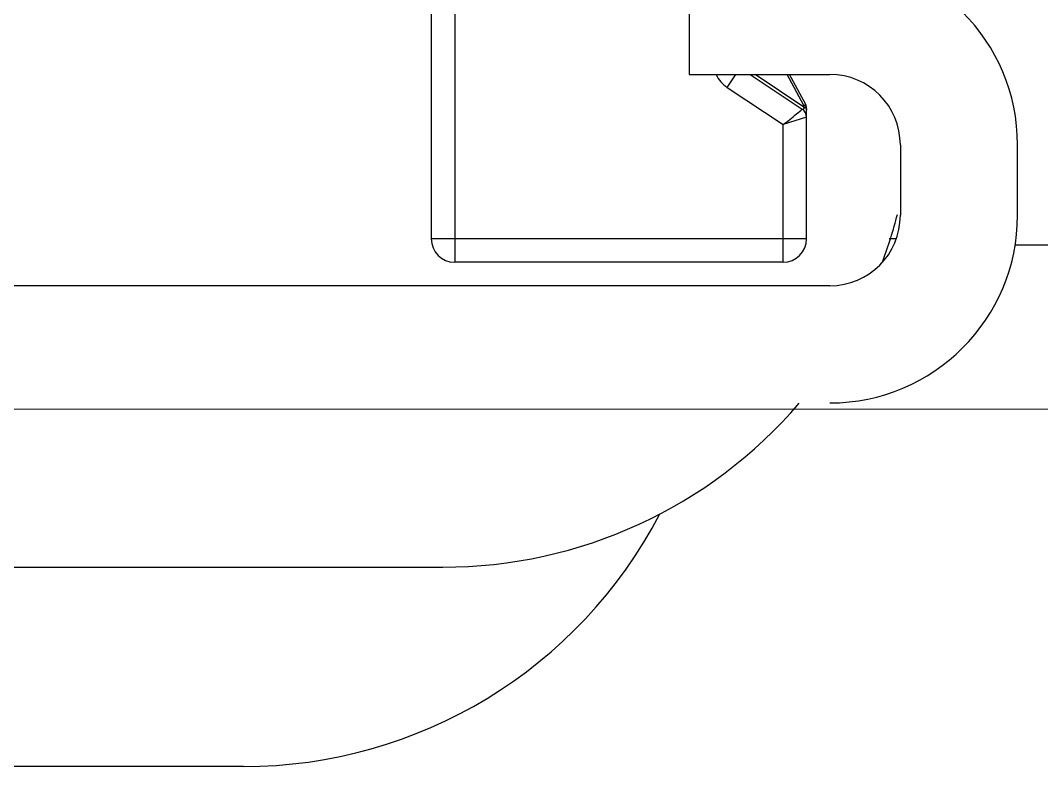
# Model space of a CAD drawing. Extents: x -427546 to -314919, y 698702 to 968782.
# Drawn here: x -410301.5 to -410190.3, y 889817.1 to 889898.4 of the extents above; entities that cross this region are included whole.
import ezdxf

# ---------------------------------------------------------------- set-up
doc = ezdxf.new("R2010")
doc.units = 0
doc.header["$LTSCALE"] = 1000
doc.header["$MEASUREMENT"] = 0
doc.layers.get('0').update_dxf_attribs({"linetype": 'CONTINUOUS'})

msp = doc.modelspace()

# ---------------------------------------------------------------- linework, layer by layer
for p, q in [((-410256.78, 889948.68), (-410256.78, 889874.62)), ((-410254.22, 889946.85), (-410254.22, 889872.07)), ((-410228.67, 889905.29), (-410228.67, 889892.51)), ((-410228.67, 889892.51), (-410213.34, 889892.51)), ((-410224.52, 889891.1), (-410223.58, 889892.51)), ((-410222.02, 889892.51), (-410216.35, 889888.73)), ((-410216.18, 889888.96), (-410221.5, 889892.51)), ((-410216.18, 889889.14), (-410217.99, 889892.51)), ((-410215.98, 889889.25), (-410217.73, 889892.51)), ((-410224.52, 889891.1), (-410218.45, 889887.06)), ((-410216.18, 889889.14), (-410215.98, 889889.25)), ((-410216.18, 889888.96), (-410216.18, 889889.14)), ((-410216.05, 889889.09), (-410216.16, 889889.13)), ((-410215.89, 889887.89), (-410215.89, 889888.89)), ((-410215.89, 889888.71), (-410215.89, 889888.65)), ((-410215.89, 889887.88), (-410218.45, 889887.06)), ((-410215.89, 889874.62), (-410215.89, 889887.88)), ((-410218.45, 889872.07), (-410218.45, 889887.06)), ((-410205.67, 889884.85), (-410205.67, 889877.18)), ((-410192.89, 889877.18), (-410192.89, 889884.85)), ((-410215.89, 889874.62), (-410256.78, 889874.62)), ((-410206.14, 889874.62), (-410206.9, 889874.62)), ((-409499.17, 889873.91), (-410193.15, 889873.91)), ((-410218.45, 889872.07), (-410254.22, 889872.07)), ((-410213.34, 889869.51), (-410382, 889869.51)), ((-409478.06, 889856.2), (-410376.68, 889856.02)), ((-410470.37, 889838.85), (-410255.5, 889838.85)), ((-410277.22, 889817.13), (-410420.33, 889817.13))]:
    msp.add_line(p, q)
for centre, radius, start, end in [((-410213.34, 889884.85), 20.44, 0, 90), ((-410222.53, 889894.08), 3.58, 206.1204, 236.3099), ((-410213.34, 889884.85), 7.67, 0, 90), ((-410216.91, 889887.88), 1.02, 0, 56.3099), ((-410216.49, 889888.23), 0.967, 69.7906, 71.2256), ((-410216.33, 889888.59), 0.572, 58.1, 61.2862), ((-410216.66, 889888.89), 0.767, 0, 28.1839), ((-410213.34, 889877.18), 20.44, 270, 0), ((-410213.34, 889877.18), 7.67, 270, 0), ((-410255.5, 889889.96), 51.11, 339.6685, 345.625), ((-410254.22, 889874.62), 2.56, 180, 270), ((-410218.45, 889874.62), 2.56, 270, 0), ((-410255.5, 889889.96), 51.11, 270, 319.4173), ((-410277.22, 889868.24), 51.11, 270, 332.5411)]:
    msp.add_arc(centre, radius, start, end)
for points, knots in [([(-410218.45, 889887.06), (-410217.96, 889887.44), (-410217.24, 889887.98), (-410216.57, 889888.58), (-410216.35, 889888.73)], [0, 0, 0, 0, 0.698346, 1, 1, 1, 1]), ([(-410216.35, 889888.73), (-410216.31, 889888.7), (-410216.13, 889888.66), (-410216.16, 889888.88), (-410216.18, 889888.96)], [0, 0, 0, 0, 0.346904, 1, 1, 1, 1]), ([(-410216.18, 889888.96), (-410216.15, 889888.95), (-410216.06, 889888.92), (-410215.97, 889888.86), (-410215.92, 889888.8)], [0, 0, 0, 0, 0.29815, 1, 1, 1, 1]), ([(-410215.92, 889888.8), (-410215.91, 889888.79), (-410215.9, 889888.76), (-410215.89, 889888.72), (-410215.89, 889888.71)], [0, 0, 0, 0, 0.519543, 1, 1, 1, 1])]:
    msp.add_open_spline(points, degree=3, knots=knots)
msp.add_open_spline([(-410215.89, 889888.89), (-410215.89, 889888.96), (-410215.96, 889889.03), (-410216.02, 889889.07)], degree=3)

doc.saveas('drawing.dxf')
